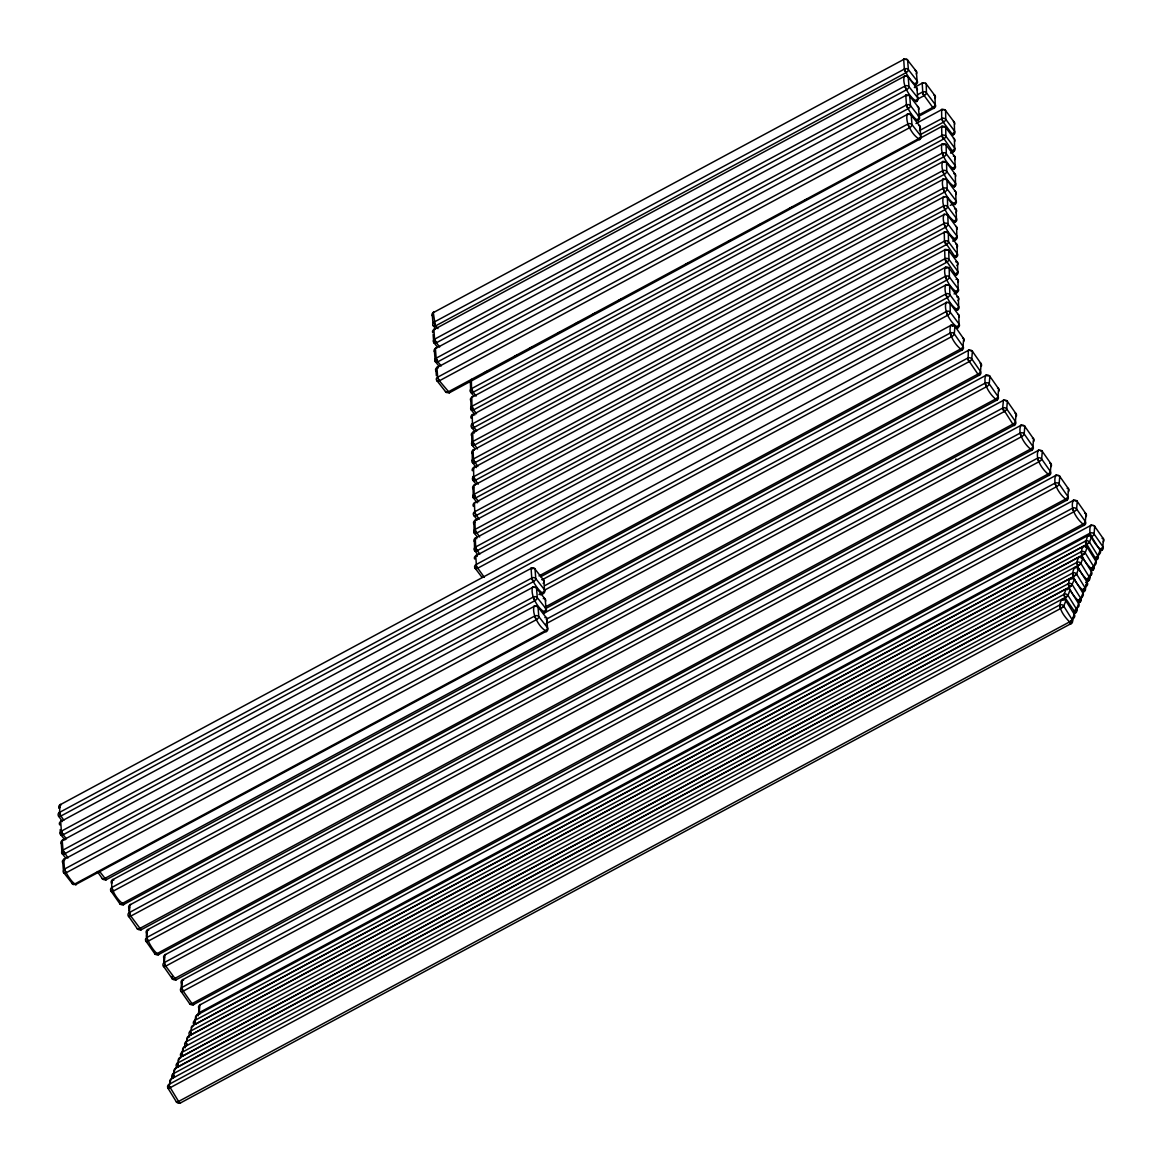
<?xml version="1.0" encoding="UTF-8"?>
<svg xmlns="http://www.w3.org/2000/svg" width="1162" height="1162" viewBox="0 0 1162 1162"><rect width="100%" height="100%" fill="white"/><g stroke="black" fill="none" stroke-linecap="round" stroke-linejoin="round"><path stroke-width="1.5" d="M63.547 872.401A2.934 1.496 -38 0 0 66.176 872.764L536.437 619.666A2.934 0.813 61.7 0 1 534.752 615.976L64.491 869.074C66.307 873.998 73.221 884.805 76.329 884.209L546.59 631.111A2.934 0.813 61.7 0 1 545.167 630.821L74.905 883.919A2.934 1.496 -38 0 1 72.276 883.556L63.547 872.401A2.934 2.397 -4.5 0 1 64.491 869.074L63.736 859.575L533.997 606.477C531.6 614.814 540.461 629.063 546.59 631.111A2.934 2.397 -4.5 0 0 547.52 627.785L546.765 618.286L538.035 607.13A2.934 1.496 -38 0 0 536.118 606.462M62.428 821.549L58.55 816A2.934 2.6 4.7 0 1 59.48 812.427L60.104 804.787A2.934 0.813 61.7 0 1 61.179 804.917M154.662 953.581A2.934 1.104 -34.9 0 0 157.03 953.61L1047.804 474.198A2.934 0.813 61.7 0 0 1049.475 475.069L158.715 954.481A2.934 2.6 4.7 0 1 154.662 953.581L145.918 941.075A2.934 2.6 4.7 0 1 146.848 937.502L147.487 929.818L1038.247 450.464C1034.441 459.164 1043.694 471.307 1049.475 475.069A2.934 2.6 4.7 0 0 1050.404 471.496L1051.029 463.87L1042.285 451.364A2.934 2.6 4.7 0 0 1038.247 450.464L1038.247 450.464A2.934 0.813 61.7 0 1 1038.988 450.29M163.392 966.087L172.136 978.593A2.934 1.104 -34.9 0 0 174.503 978.622L1065.278 499.21A2.934 0.813 61.7 0 0 1066.948 500.081L176.014 979.842L165.774 966.116A2.934 0.813 61.7 0 1 164.321 962.514L164.321 962.514A2.934 2.6 4.7 0 0 163.392 966.087A2.934 1.104 -34.9 0 0 165.774 966.116L1056.534 486.704A2.934 0.813 61.7 0 1 1055.081 483.101L164.307 962.586L164.96 954.83L1055.721 475.476C1051.915 484.176 1061.167 496.319 1066.948 500.081A2.934 2.6 4.7 0 0 1067.878 496.508L1068.503 488.882L1059.759 476.376A2.934 1.104 -34.9 0 0 1058.713 475.839M189.609 1003.619A2.934 1.104 -34.9 0 0 191.991 1003.634L1082.752 524.222A2.934 0.813 61.7 0 0 1084.422 525.093L193.662 1004.505A2.934 2.6 4.7 0 1 189.609 1003.619L180.865 991.099A2.934 2.6 4.7 0 1 181.795 987.526L182.434 979.842L1073.194 500.502C1069.389 509.188 1078.641 521.346 1084.422 525.093A2.934 2.6 4.7 0 0 1085.352 521.52L1085.976 513.894L1077.232 501.388A2.934 2.6 4.7 0 0 1073.194 500.502L1073.194 500.502A2.934 0.813 61.7 0 1 1074.254 500.619M952.535 326.261A2.934 0.813 61.7 0 0 950.865 325.389C947.204 333.944 956.224 346.45 962.092 349.98A2.934 2.6 4.7 0 0 963.022 346.407L963.661 338.781L954.917 326.275A2.934 2.6 4.7 0 0 950.865 325.389L60.104 804.787A2.934 2.6 4.7 0 0 59.073 808.2M969.413 350.517A2.934 0.813 61.7 0 0 968.338 350.401L968.091 359.639L977.896 374.135A2.934 0.813 61.7 0 0 979.566 375.006L979.566 375.006A2.934 2.6 4.7 0 0 980.496 371.433L981.135 363.808L972.391 351.287A2.934 2.6 4.7 0 0 968.338 350.401L542.117 579.794M997.04 400.077L997.04 400.018A2.934 2.6 4.7 0 0 997.969 396.445L998.608 388.82L989.864 376.314A2.934 1.104 -34.9 0 0 988.368 375.892M130.754 904.675A2.934 0.813 61.7 0 0 129.999 904.849L1020.773 425.452C1017.099 434.022 1026.119 446.513 1032.001 450.057A2.934 2.6 4.7 0 0 1032.916 446.484L1033.555 438.844L1024.811 426.338A2.934 1.104 -34.9 0 0 1023.461 425.888M200.46 1004.622A2.934 0.813 61.7 0 0 199.908 1004.927L1090.668 525.514C1087.007 534.041 1095.998 546.605 1101.896 550.12A2.934 2.6 4.7 0 0 1102.825 546.547L1103.45 538.921L1094.706 526.401A2.934 1.104 -34.9 0 0 1093.936 525.834M918.096 139.324L941.627 126.585L941.859 135.533L471.554 388.645L471.351 379.756A2.934 0.813 61.7 0 1 471.452 379.32M476.681 430.957L474.052 427.442A2.934 0.813 61.7 0 1 472.455 423.781L472.455 423.781A2.934 2.484 -1.4 0 0 471.525 427.209A2.934 1.351 -36.8 0 0 474.052 427.442L944.314 174.344A2.934 0.813 61.7 0 1 942.716 170.683L472.44 423.869L472.222 414.979L942.484 161.881C939.637 170.451 948.555 183.799 954.598 186.574A2.934 2.484 -1.4 0 0 955.513 183.146L955.295 174.344L946.536 162.636A2.934 1.351 -36.8 0 0 944.648 162.114M477.408 448.953L473.021 442.141L472.673 432.584L942.934 179.485C940.073 188.055 948.991 201.404 955.033 204.178A2.934 2.484 -1.4 0 0 955.963 200.75L955.745 191.948L946.986 180.241A2.934 1.351 -36.8 0 0 945.81 179.529M477.843 466.558L473.457 459.745L473.108 450.188L943.37 197.09C940.523 205.674 949.427 219.022 955.469 221.782A2.934 2.484 -1.4 0 0 956.399 218.354L956.181 209.552L947.422 197.845A2.934 1.351 -36.8 0 0 946.42 197.119M479.165 519.385L474.779 512.573L474.43 503.001A2.934 0.813 61.7 0 1 475.011 502.58M479.615 536.989L475.229 530.177L474.866 520.62L945.258 267.449A2.934 2.484 -1.4 0 1 949.18 268.277L957.938 279.984A2.934 2.484 -1.4 0 1 958.084 282.41M479.761 554.201L475.665 547.781L475.316 538.224L945.577 285.126C942.716 293.695 951.634 307.044 957.677 309.818A2.934 2.484 -1.4 0 0 958.606 306.39L958.374 297.588L949.63 285.881A2.934 1.351 -36.8 0 0 947.989 285.271M484.38 577.398L476.449 566.359L475.752 555.828L946.013 302.73C943.166 311.314 952.07 324.663 958.113 327.423A2.934 2.484 -1.4 0 0 959.042 323.995L958.824 315.192L950.066 303.485A2.934 1.351 -36.8 0 0 948.758 302.803M65.319 857.585L62.051 853.402A2.934 2.397 -4.5 0 1 62.98 850.076L62.225 840.562L532.486 587.478C530.09 595.815 538.95 610.05 545.08 612.113A2.934 2.397 -4.5 0 0 546.009 608.772L545.254 599.272L536.524 588.132A2.934 1.496 -38 0 0 534.81 587.406M64.491 869.161L64.491 869.074A2.934 0.813 61.7 0 0 66.176 872.764M905.706 59.509A2.934 1.496 -38 0 1 907.624 60.177L908.379 69.676A2.934 1.496 -38 0 1 906.026 72.712L435.75 325.81L435.154 324.91L433.31 312.622L903.702 59.451L904.341 69.11L434.065 322.121A2.934 0.813 61.7 0 0 435.75 325.81L437.943 328.599M918.27 120.136C914.755 120.311 908.016 109.577 906.433 105.001L436.157 358.186L435.416 348.6L905.808 95.429L906.447 105.088M176.116 1068.459A2.934 0.813 61.7 0 0 175.389 1068.43L1066.237 588.945L1064 594.378L173.254 1073.746L174.387 1077.145A2.934 0.813 61.7 0 1 173.254 1073.746L175.389 1068.43A2.934 2.76 21.9 0 0 174.271 1071.93M1079.847 564.572L183.974 1047.122L181.838 1052.452L182.419 1054.835L182.971 1055.837L1073.732 576.425L1076.535 574.246L1078.612 568.523M1088.896 536.379A2.934 0.813 61.7 0 0 1087.617 535.755L196.843 1015.167L194.708 1020.497L195.289 1022.88L195.841 1023.882L1086.601 544.47L1089.39 542.334L1091.641 536.728L1100.109 550.497A2.934 2.76 21.9 0 1 1099.136 554.274L1096.274 559.561L1085.642 542.465L1087.661 535.697M1063.157 600.289A2.934 0.813 61.7 0 0 1061.865 599.665C1055.546 607.566 1066.847 619.404 1071.248 623.515L180.488 1102.927A2.934 0.813 61.7 0 1 178.585 1101.445L169.129 1085.787L171.119 1079.033L1066.977 596.527M1070.057 589.831L1067.965 595.554L1065.147 597.733A2.934 0.813 61.7 0 1 1064.014 594.348L1065.147 597.733L1075.533 612.868A2.934 0.813 61.7 0 1 1073.644 611.372L1076.433 609.237L1078.656 603.543M1071.945 579.272A2.934 0.813 61.7 0 0 1070.449 578.371C1064.116 586.505 1075.504 598.052 1079.832 602.207A2.934 0.813 61.7 0 1 1077.929 600.725L1080.718 598.59L1082.94 593.114A2.934 2.76 21.9 0 1 1081.967 596.89L1079.832 602.207A2.934 2.76 21.9 0 0 1080.805 598.43L1072.308 584.791A2.934 2.76 21.9 0 0 1068.299 583.687L177.423 1063.172L179.703 1057.725L1070.58 578.298A2.934 2.76 21.9 0 1 1074.458 579.46L1082.94 593.114M181.838 1052.452L181.809 1052.496A2.934 0.813 61.7 0 0 182.971 1055.837L180.865 1056.229A2.934 2.76 21.9 0 1 181.838 1052.452L1072.599 573.04A2.934 2.76 21.9 0 1 1076.593 574.13L1085.09 587.783A2.934 2.76 21.9 0 1 1084.117 591.56L1086.267 586.229A2.934 2.76 21.9 0 0 1087.24 582.452L1078.743 568.814A2.934 2.76 21.9 0 0 1074.734 567.71C1068.415 575.611 1079.73 587.449 1084.117 591.56A2.934 0.813 61.7 0 1 1082.214 590.078L1085.003 587.943L1087.167 582.177M1082.94 557.876L1080.834 563.599L1078.016 565.778A2.934 0.813 61.7 0 1 1076.883 562.393L186.123 1041.791A2.934 0.813 61.7 0 0 187.256 1045.19L185.121 1045.669A2.934 2.76 21.9 0 1 186.123 1041.791L188.273 1036.431L1079.033 557.063C1072.802 564.63 1083.841 576.977 1088.416 580.913A2.934 0.813 61.7 0 1 1086.514 579.417L1089.331 577.238L1091.423 571.515M1081.299 551.674L190.379 1031.202L192.572 1025.77L1083.449 546.343A2.934 2.76 21.9 0 1 1087.327 547.505L1095.824 561.159A2.934 2.76 21.9 0 1 1095.185 564.717M1084.32 546.706A2.934 0.813 61.7 0 0 1083.318 546.416C1077.174 554.71 1087.835 565.255 1092.701 570.251A2.934 2.76 21.9 0 0 1093.674 566.475L1095.824 561.159M194.708 1020.497L194.679 1020.541A2.934 0.813 61.7 0 0 195.841 1023.882L193.734 1024.274A2.934 2.76 21.9 0 1 194.708 1020.497L1085.468 541.085A2.934 2.76 21.9 0 1 1089.477 542.175L1097.959 555.828L1095.098 558.123A2.934 0.813 61.7 0 0 1096.986 559.605L1096.986 559.605A2.934 2.76 21.9 0 0 1097.959 555.828L1100.036 550.222M1004.084 400.294A2.934 0.813 61.7 0 0 1003.285 400.425L1003.285 400.425A2.934 2.6 4.7 0 1 1007.338 401.326L1016.082 413.832L1015.443 421.457A2.934 2.6 4.7 0 1 1014.528 425.031L123.753 904.443C118.045 900.623 108.836 888.915 112.525 879.779L1003.416 400.367L1002.661 408.123L111.901 887.463A2.934 2.6 4.7 0 0 110.971 891.036L119.715 903.542A2.934 2.6 4.7 0 0 123.39 904.617M128.866 910.964L129.084 908.423A2.934 2.6 4.7 0 1 129.999 904.849L129.36 912.562L1020.265 433.019A2.934 2.6 4.7 0 1 1024.187 433.963L1032.916 446.484A2.934 1.104 -34.9 0 1 1030.316 449.186L139.556 928.583A2.934 1.104 -34.9 0 1 137.189 928.569L128.445 916.063A2.934 2.6 4.7 0 1 129.374 912.49L129.374 912.49A2.934 0.813 61.7 0 0 130.827 916.077L141.067 929.818L1032.001 450.057A2.934 0.813 61.7 0 1 1030.316 449.186M146.296 936.499L146.557 933.449A2.934 2.6 4.7 0 1 147.472 929.876A2.934 0.813 61.7 0 1 148.692 930.152M163.769 961.511L164.031 958.461A2.934 2.6 4.7 0 1 164.96 954.888L164.96 954.888A2.934 0.813 61.7 0 1 165.6 954.641M172.339 976.051L172.136 978.593A2.934 2.6 4.7 0 0 176.188 979.493L176.188 979.493A2.934 0.813 61.7 0 1 174.503 978.622M181.185 987.293L181.504 983.473A2.934 2.6 4.7 0 1 182.434 979.9L182.434 979.9A2.934 0.813 61.7 0 1 183.596 980.132M198.47 1014.6L198.978 1008.5A2.934 2.6 4.7 0 1 199.908 1004.927L199.268 1012.625L1090.159 533.082A2.934 2.6 4.7 0 1 1094.081 534.041L1102.825 546.547A2.934 1.104 -34.9 0 1 1100.225 549.248A2.934 0.813 61.7 0 0 1101.896 550.12L1101.896 550.12M74.905 884.602A2.934 2.397 -4.5 0 0 76.329 884.209L76.329 884.209A2.934 0.813 61.7 0 1 74.905 883.919M59.843 824.352A2.934 1.496 -38 0 0 59.785 824.889A2.934 2.397 -4.5 0 1 60.714 821.563L531.092 568.378L531.746 578.051L61.354 831.135L60.714 821.563A2.934 0.813 61.7 0 1 61.092 820.953M906.912 76.343A2.934 1.496 -38 0 1 908.219 77.142L916.949 88.297L917.704 97.797A2.934 2.397 -4.5 0 1 916.774 101.138C910.717 98.959 901.785 85.218 904.21 76.401A2.934 0.813 61.7 0 1 905.009 76.155M472.876 441.473L943.268 188.229A2.934 2.484 -1.4 0 1 947.204 189.043L955.963 200.75A2.934 1.351 -36.8 0 1 953.508 203.67L950.327 205.383M473.224 459.092L943.602 205.965A2.934 0.813 61.7 0 0 945.2 209.552L474.938 462.65A2.934 1.351 -36.8 0 1 472.411 462.418A2.934 2.484 -1.4 0 1 473.326 458.99L473.326 458.99A2.934 0.813 61.7 0 0 474.938 462.65M477.233 519.922L473.718 515.245A2.934 2.484 -1.4 0 1 474.648 511.817L944.909 258.719L955.266 274.087L956.791 274.61A2.934 2.484 -1.4 0 0 957.72 271.182L957.503 262.38L948.744 250.658A2.934 2.484 -1.4 0 0 944.691 249.917L474.43 503.001A2.934 2.484 -1.4 0 0 473.5 506.443M477.088 536.757L474.169 532.85A2.934 2.484 -1.4 0 1 475.084 529.422L945.476 276.265A2.934 2.484 -1.4 0 1 949.398 277.079L958.156 288.786A2.934 2.484 -1.4 0 1 957.241 292.214C951.3 289.44 942.208 276.251 945.229 267.42A2.934 0.813 61.7 0 1 946.652 268.044M477.233 553.969L474.604 550.454A2.934 2.484 -1.4 0 1 475.534 547.026L945.81 294.001A2.934 0.813 61.7 0 0 947.393 297.588L477.132 550.686A2.934 1.351 -36.8 0 1 474.604 550.454L474.387 541.652A2.934 2.484 -1.4 0 1 475.316 538.224A2.934 0.813 61.7 0 1 476.827 538.747M947.088 302.716A2.934 0.813 61.7 0 0 946.013 302.73L946.013 302.73A2.934 2.484 -1.4 0 1 950.066 303.485L950.284 312.287A2.934 1.351 -36.8 0 1 947.829 315.192L477.567 568.291A2.934 0.813 61.7 0 1 475.97 564.63L946.362 311.474A2.934 2.484 -1.4 0 1 950.284 312.287L959.042 323.995A2.934 1.351 -36.8 0 1 956.587 326.914A2.934 0.813 61.7 0 0 958.113 327.423L958.156 327.481M67.948 857.934L62.98 850.076L533.256 597.05A2.934 0.813 61.7 0 0 534.927 600.667L64.665 853.765A2.934 1.496 -38 0 1 62.051 853.402L61.295 843.902M918.358 138.844A2.934 0.813 61.7 0 0 919.781 139.135L449.462 392.741L439.367 380.787A2.934 0.813 61.7 0 1 437.682 377.098L437.682 377.098A2.934 2.397 -4.5 0 0 436.752 380.439L445.482 391.579A2.934 1.496 -38 0 0 448.096 391.943L918.358 138.844A2.934 1.496 -38 0 0 920.711 135.809L911.981 124.654A2.934 2.397 -4.5 0 0 907.943 124L437.667 377.2L436.927 367.599L907.188 114.501C904.791 122.838 913.652 137.087 919.781 139.135A2.934 2.397 -4.5 0 0 920.711 135.809L919.955 126.309L911.24 115.154A2.934 1.496 -38 0 0 909.323 114.486M1059.715 604.995L168.955 1084.407A2.934 0.813 61.7 0 0 170.088 1087.792L169.303 1088.169L1060.848 608.38A2.934 0.813 61.7 0 1 1059.715 604.995L1059.846 604.937A2.934 2.76 21.9 0 1 1063.724 606.085L1072.221 619.738A2.934 2.76 21.9 0 1 1071.248 623.515L1071.248 623.515A2.934 0.813 61.7 0 1 1069.345 622.033L178.585 1101.445C176.319 1101.881 179.95 1101.968 180.488 1102.927A2.934 2.76 21.9 0 1 179.5 1103.246M178.672 1066.484L177.539 1063.099A2.934 0.813 61.7 0 0 178.672 1066.484L177.292 1067.094L1069.432 587.071A2.934 0.813 61.7 0 1 1068.299 583.687L1068.43 583.629M1072.599 573.04L1072.715 572.982A2.934 0.813 61.7 0 0 1073.732 576.425L1076.593 574.13M111.886 887.536L111.901 887.463A2.934 0.813 61.7 0 0 113.353 891.065L1004.113 411.653A2.934 1.104 -34.9 0 0 1006.713 408.951L1007.338 401.326A2.934 1.104 -34.9 0 0 1005.667 400.977M157.03 953.61A2.934 0.813 61.7 0 0 158.715 954.481C154.285 952.564 148.852 943.428 146.848 937.502L1037.622 458.148A2.934 0.813 61.7 0 0 1039.06 461.692L148.3 941.089A2.934 1.104 -34.9 0 1 145.918 941.075M916.164 84.158C913.23 84.768 905.677 73.714 904.457 68.965A2.934 2.397 -4.5 0 1 908.379 69.676L917.094 80.832A2.934 2.397 -4.5 0 1 916.164 84.158A2.934 0.813 61.7 0 1 914.741 83.867A2.934 1.496 -38 0 0 917.094 80.832L916.339 71.318L907.624 60.177A2.934 2.397 -4.5 0 0 903.571 59.523L903.571 59.523A2.934 0.813 61.7 0 1 904.602 59.364M60.163 829.639L60.54 834.403A2.934 1.496 -38 0 0 63.155 834.752L533.416 581.654A2.934 1.496 -38 0 0 535.769 578.618L535.028 569.119A2.934 2.397 -4.5 0 0 530.976 568.465L530.976 568.465A2.934 0.813 61.7 0 1 532.399 568.77A2.934 1.496 -38 0 1 535.028 569.119L543.743 580.274L544.499 589.773A2.934 2.397 -4.5 0 1 543.569 593.099C540.635 593.709 533.082 582.67 531.847 577.921A2.934 2.397 -4.5 0 1 535.769 578.618L544.499 589.773A2.934 1.496 -38 0 1 542.146 592.809L538.965 594.523M914.334 87.47L922.192 83.17L922.875 93.773L932.752 107.427L934.277 107.95A2.934 2.484 -1.4 0 0 935.207 104.522L934.989 95.72L926.23 83.998A2.934 1.351 -36.8 0 0 925.504 83.286M942.948 179.398L942.934 179.485A2.934 2.484 -1.4 0 1 946.986 180.241L947.204 189.043A2.934 1.351 -36.8 0 1 944.75 191.948L474.488 445.046A2.934 1.351 -36.8 0 1 471.961 444.814L471.743 436.011A2.934 2.484 -1.4 0 1 472.673 432.584A2.934 0.813 61.7 0 1 474.198 433.106M944.343 196.974A2.934 0.813 61.7 0 0 943.37 197.09L943.37 197.09A2.934 2.484 -1.4 0 1 947.422 197.845L947.64 206.647L956.399 218.354A2.934 1.351 -36.8 0 1 953.944 221.274A2.934 0.813 61.7 0 0 955.469 221.782L955.469 221.782M945.621 249.757A2.934 0.813 61.7 0 0 944.691 249.917L944.924 258.792A2.934 0.813 61.7 0 0 946.522 262.38L476.246 515.478A2.934 1.351 -36.8 0 1 473.718 515.245M946.812 285.286A2.934 0.813 61.7 0 0 945.577 285.126L945.665 285.024A2.934 2.484 -1.4 0 1 949.63 285.881L949.848 294.683L958.606 306.39A2.934 1.351 -36.8 0 1 956.152 309.31A2.934 0.813 61.7 0 0 957.677 309.818L957.677 309.818M63.155 834.752L61.47 831.062A2.934 0.813 61.7 0 0 63.155 834.752L66.437 838.935M62.908 850.177L62.98 850.076A2.934 0.813 61.7 0 0 64.665 853.765M434.051 322.208L434.065 322.121A2.934 2.397 -4.5 0 0 433.135 325.447L435.314 328.236M908.088 95.4A2.934 1.496 -38 0 1 909.73 96.156L910.485 105.655A2.934 1.496 -38 0 1 908.132 108.691L437.856 361.789L436.171 358.099A2.934 0.813 61.7 0 0 437.856 361.789L441.139 365.972M944.11 126.789A2.934 1.351 -36.8 0 1 945.665 127.413L945.883 136.215A2.934 1.351 -36.8 0 1 943.428 139.135L473.166 392.233L471.569 388.558A2.934 0.813 61.7 0 0 473.166 392.233L476.086 396.126M474.052 427.442L472.324 423.854M474.88 448.721L471.961 444.814A2.934 2.484 -1.4 0 1 472.89 441.386L472.89 441.386A2.934 0.813 61.7 0 0 474.488 445.046M474.633 511.905L474.648 511.817A2.934 0.813 61.7 0 0 476.246 515.478M475.084 529.422L475.084 529.422A2.934 0.813 61.7 0 0 476.696 533.082L946.957 279.984A2.934 1.351 -36.8 0 0 949.398 277.079L949.18 268.277A2.934 1.351 -36.8 0 0 947.015 267.87M475.534 547.026L475.534 547.026A2.934 0.813 61.7 0 0 477.132 550.686M168.17 1088.474L169.405 1088.126L167.982 1088.184A2.934 2.76 21.9 0 1 168.955 1084.407L168.868 1084.48M172.847 1077.784L174.387 1077.145L172.252 1077.595A2.934 2.76 21.9 0 1 173.254 1073.746L173.254 1073.746M176.74 1067.181L176.551 1066.934A2.934 2.76 21.9 0 1 177.539 1063.099L177.437 1063.186M176.551 1102.099L177.583 1101.91L176.479 1102.041L167.982 1088.213M189.624 1035.226L190.553 1035.008L189.421 1034.979A2.934 2.76 21.9 0 1 190.408 1031.144L190.408 1031.144A2.934 0.813 61.7 0 0 191.541 1034.529L190.452 1035.037L1082.403 555.073L1085.119 552.938L1087.225 547.215M1061.908 599.607L1061.865 599.665A2.934 2.76 21.9 0 1 1065.874 600.769L1063.724 606.085M1071.349 585.822L1074.472 579.373L1073.63 579.272M146.848 937.502L146.848 937.502A2.934 0.813 61.7 0 0 148.3 941.089M918.532 119.976A2.934 2.397 -4.5 0 0 919.2 116.81L918.445 107.311L909.73 96.156A2.934 2.397 -4.5 0 0 905.677 95.502L905.677 95.502A2.934 0.813 61.7 0 1 907.101 95.792M437.653 377.2L439.367 380.787L909.628 127.689A2.934 1.496 -38 0 0 911.981 124.654L911.24 115.154A2.934 2.397 -4.5 0 0 907.188 114.501L907.188 114.501A2.934 0.813 61.7 0 1 908.335 114.472M189.551 1037.1A2.934 0.813 61.7 0 0 188.273 1036.475L188.273 1036.475A2.934 2.76 21.9 0 0 186.966 1039.511M1084.03 554.013L1082.301 555.116A2.934 0.813 61.7 0 1 1081.168 551.732L1081.168 551.732A2.934 2.76 21.9 0 1 1085.177 552.836L1093.674 566.475L1090.798 568.77A2.934 0.813 61.7 0 0 1092.701 570.251L1094.851 564.935M943.137 127.181A2.934 0.813 61.7 0 0 941.612 126.658L941.612 126.658A2.934 2.484 -1.4 0 1 945.665 127.413L954.423 139.12L954.641 147.937A2.934 2.484 -1.4 0 1 953.712 151.365L952.186 150.842L941.845 135.547M946.376 214.81A2.934 1.351 -36.8 0 1 947.858 215.449L956.616 227.156L956.834 235.959A2.934 2.484 -1.4 0 1 955.919 239.401C949.92 236.656 941.002 223.38 943.805 214.694L473.544 467.792A2.934 2.484 -1.4 0 0 472.338 470.741M172.281 1077.523L173.893 1073.528M955.658 459.513L955.672 459.193M63.837 820.183L60.932 816.014A2.934 0.813 61.7 0 1 59.48 812.427L950.356 332.957A2.934 2.6 4.7 0 1 954.292 333.901L963.022 346.407A2.934 1.104 -34.9 0 1 960.422 349.108L538.994 575.931M164.234 962.615L165.774 966.116M191.991 1003.634A2.934 0.813 61.7 0 0 193.662 1004.505L191.991 1003.634L183.247 991.128A2.934 0.813 61.7 0 1 181.795 987.526L1072.57 508.186A2.934 0.813 61.7 0 0 1074.008 511.716L183.247 991.128A2.934 1.104 -34.9 0 1 180.865 991.099M199.646 1014.165L199.268 1012.552A2.934 0.813 61.7 0 0 199.515 1013.801M923.107 83.098A2.934 0.813 61.7 0 0 922.178 83.257L922.178 83.257A2.934 2.484 -1.4 0 1 926.23 83.998L926.448 92.815L935.207 104.522A2.934 1.351 -36.8 0 1 932.752 107.427L918.401 115.154M943.021 179.384L942.934 179.485A2.934 0.813 61.7 0 1 944.067 179.529M472.76 476.507L472.847 480.022A2.934 1.351 -36.8 0 0 475.374 480.255L945.636 227.171A2.934 0.813 61.7 0 1 944.038 223.496L473.733 476.696L473.544 467.792A2.934 0.813 61.7 0 1 474.575 467.72M176.464 1101.866L176.479 1101.823A2.934 2.76 21.9 0 0 178.483 1103.203M474.982 414.805L471.089 409.605L470.857 400.803A2.934 2.484 -1.4 0 1 471.787 397.36L942.048 144.277C939.245 152.934 948.148 166.224 954.162 168.969A2.934 2.484 -1.4 0 0 955.077 165.541L946.318 153.82A2.934 2.484 -1.4 0 0 942.266 153.079L471.961 406.264L471.787 397.36A2.934 0.813 61.7 0 1 472.368 396.939M475.97 564.63L475.97 564.63A2.934 2.484 -1.4 0 0 475.04 568.058L482.056 577.427M129.374 912.49L130.827 916.077L1021.587 436.665A2.934 1.104 -34.9 0 0 1024.187 433.963L1024.811 426.338A2.934 2.6 4.7 0 0 1020.773 425.452L1020.773 425.452A2.934 0.813 61.7 0 1 1022.095 425.858M181.708 987.627L183.247 991.128M1072.221 619.738L1074.269 614.132M1077.145 608.873L1075.533 612.868A2.934 2.76 21.9 0 0 1076.506 609.091L1068.023 595.438A2.934 2.76 21.9 0 0 1064.014 594.348L1064.014 594.348M1090.014 576.918L1088.416 580.913A2.934 2.76 21.9 0 0 1089.375 577.136L1080.892 563.483A2.934 2.76 21.9 0 0 1076.883 562.393L1076.883 562.393M432.816 332.695A2.934 2.397 -4.5 0 1 433.905 329.587L904.254 76.401A2.934 2.397 -4.5 0 1 908.219 77.142L908.974 86.656L917.704 97.797A2.934 1.496 -38 0 1 915.351 100.833A2.934 0.813 61.7 0 0 916.774 101.138L916.862 101.138M475.374 480.255L473.762 476.594A2.934 0.813 61.7 0 0 475.374 480.255L478.294 484.162M1082.025 596.818L1081.967 596.89A2.934 0.813 61.7 0 0 1082.025 596.672M183 1050.898L183.015 1050.855A2.934 2.76 21.9 0 1 183.974 1047.122L183.988 1047.078A2.934 0.813 61.7 0 1 185.266 1047.746M171.613 1078.975A2.934 0.813 61.7 0 0 171.104 1079.077L171.104 1079.077A2.934 2.76 21.9 0 0 170.131 1082.853L170.248 1082.664M59.378 812.514L60.932 816.014L951.693 336.602A2.934 1.104 -34.9 0 0 954.292 333.901L954.917 326.275A2.934 1.104 -34.9 0 0 953.232 325.926M545.37 608.699L979.697 374.948L977.896 374.135L545.283 606.956M99.758 871.602L106.12 879.779L997.04 400.018C991.97 397.099 981.832 384.056 985.812 375.413L543.627 613.405M61.368 831.164L61.47 831.062A2.934 2.397 -4.5 0 0 60.54 834.403L64.898 839.966M436.07 358.201L436.171 358.099A2.934 2.397 -4.5 0 0 435.242 361.426L438.51 365.609M471.467 388.66L471.569 388.558A2.934 2.484 -1.4 0 0 470.639 392.001L473.559 395.893M943.936 144.611A2.934 1.351 -36.8 0 1 946.1 145.018L946.318 153.82A2.934 1.351 -36.8 0 1 943.878 156.739L473.617 409.837L472.004 406.177A2.934 0.813 61.7 0 0 473.617 409.837L476.536 413.73M473.675 476.696L473.762 476.594A2.934 2.484 -1.4 0 0 472.847 480.022L475.766 483.929M1089.477 542.175L1086.601 544.47A2.934 0.813 61.7 0 1 1085.468 541.085L1085.526 541.085M1085.177 552.836L1084.219 553.867M1080.805 563.628L1079.992 564.456M1072.279 584.864L1069.432 587.071L1071.277 585.88M1067.936 595.583L1067.123 596.411M1097.959 555.828L1095.098 558.123M1093.674 566.475L1090.798 568.77M1089.375 577.136L1088.489 578.11M1085.09 587.783L1082.316 590.02M1080.805 598.43L1077.929 600.725M1076.506 609.091L1075.62 610.065M199.181 1012.639L199.268 1012.552A2.934 2.6 4.7 0 0 198.15 1015.791A2.934 0.813 61.7 0 0 196.843 1015.167L196.843 1015.167A2.934 2.76 21.9 0 0 195.884 1018.943M471.903 406.264L472.004 406.177A2.934 2.484 -1.4 0 0 471.089 409.605A2.934 1.351 -36.8 0 0 473.617 409.837M1099.237 554.201L1099.136 554.274A2.934 0.813 61.7 0 0 1099.165 553.708M190.307 1031.231L191.541 1034.529M1075.46 567.753A2.934 0.813 61.7 0 0 1074.734 567.71L1074.777 567.652M434.937 329.442A2.934 0.813 61.7 0 0 433.905 329.587L434.559 339.202L904.951 86.075A2.934 0.813 61.7 0 0 906.621 89.692L436.36 342.79A2.934 1.496 -38 0 1 433.731 342.427L433.106 334.511M1087.719 535.682L1087.617 535.755A2.934 2.76 21.9 0 1 1091.612 536.859M436.36 342.79L434.661 339.101A2.934 0.813 61.7 0 0 436.36 342.79L439.628 346.959M945.272 232.24A2.934 0.813 61.7 0 0 944.256 232.298L473.994 485.396L474.111 494.3L944.474 241.115L954.83 256.482L956.355 257.005A2.934 2.484 -1.4 0 0 957.285 253.577L957.067 244.775L948.308 233.054A2.934 1.351 -36.8 0 0 946.405 232.531M434.544 339.173L434.661 339.188A2.934 2.397 -4.5 0 0 433.731 342.427L436.999 346.61M946.071 244.775A2.934 0.813 61.7 0 1 944.474 241.115L944.256 232.298A2.934 2.484 -1.4 0 1 948.308 233.054L948.526 241.856A2.934 1.351 -36.8 0 1 946.071 244.775L475.81 497.873L474.212 494.199A2.934 0.813 61.7 0 0 475.81 497.873L478.729 501.766M1077.682 607.537A2.934 2.76 21.9 0 0 1078.656 603.761L1070.158 590.107A2.934 2.76 21.9 0 0 1066.164 589.018L1066.164 589.018A2.934 0.813 61.7 0 1 1067.486 589.7M1073.427 617.618A2.934 0.813 61.7 0 1 1073.398 618.184L1071.335 623.486M474.096 494.286L474.212 494.199A2.934 2.484 -1.4 0 0 473.283 497.641L477.175 502.841M1073.514 618.111L1073.398 618.184A2.934 2.76 21.9 0 0 1074.371 614.407L1065.874 600.769M1079.818 557.164A2.934 0.813 61.7 0 0 1079.033 557.063L1079.033 557.063A2.934 2.76 21.9 0 1 1083.028 558.152L1091.525 571.806A2.934 2.76 21.9 0 1 1090.552 575.582L1090.682 575.51A2.934 0.813 61.7 0 0 1090.537 574.725M186.007 1041.878L187.256 1045.19L185.223 1045.844M1088.228 578.313L1086.514 579.417M1075.358 610.268L1073.644 611.372M1086.383 586.156L1086.267 586.229A2.934 0.813 61.7 0 0 1086.092 584.849M960.422 349.108A2.934 0.813 61.7 0 0 962.092 349.98L540.664 576.802M191.178 1027.818A2.934 2.76 21.9 0 1 192.558 1025.814L192.558 1025.814A2.934 0.813 61.7 0 1 193.458 1026.017M917.617 94.63L922.41 92.132A2.934 0.813 61.7 0 0 923.993 95.72L917.617 99.148M918.343 116.534L934.277 107.95A2.934 0.813 61.7 0 1 932.752 107.427M915.99 123.521L941.612 109.722L941.714 118.669L919.389 130.609M921.001 134.269L943.312 122.257A2.934 1.351 -36.8 0 0 945.766 119.352L945.548 110.535A2.934 1.351 -36.8 0 0 944.052 109.896M484.104 372.9L487.285 371.186M514.388 356.589L517.584 354.875M529.349 348.542L532.486 346.857M557.557 333.363L560.694 331.678M574.812 324.082L577.935 322.397M592.054 314.8L595.176 313.115M618.01 300.827L621.191 299.113M684.955 264.791L688.151 263.077M727.993 241.623L731.188 239.909M758.205 225.37L761.473 223.612M788.577 209.029L791.758 207.315M803.668 200.91L806.806 199.225M950.531 153.079L953.712 151.365A2.934 0.813 61.7 0 1 952.186 150.842A2.934 1.351 -36.8 0 0 954.641 147.937L945.883 136.215A2.934 2.484 -1.4 0 0 941.83 135.475L941.83 135.475A2.934 0.813 61.7 0 0 943.428 139.135M952.724 241.115L955.919 239.401A2.934 0.813 61.7 0 1 954.394 238.878A2.934 1.351 -36.8 0 0 956.834 235.959L948.09 224.251L947.858 215.449A2.934 2.484 -1.4 0 0 943.805 214.694L943.805 214.694A2.934 0.813 61.7 0 1 944.735 214.534M954.046 293.928L957.241 292.214A2.934 0.813 61.7 0 1 955.716 291.691A2.934 1.351 -36.8 0 0 958.156 288.786L957.938 279.984A2.934 1.351 -36.8 0 0 956.05 279.461M544.688 585.706L967.714 358.099A2.934 0.813 61.7 0 0 969.166 361.629L544.528 590.165M540.388 594.828L543.569 593.099A2.934 0.813 61.7 0 1 542.146 592.809M546.198 619.317L985.187 383.111A2.934 0.813 61.7 0 0 986.64 386.641L546.038 623.762M97.376 871.587L102.241 878.53A2.934 1.104 -34.9 0 0 104.609 878.559L995.369 399.147A2.934 1.104 -34.9 0 0 997.969 396.445L989.24 383.939L989.864 376.314A2.934 2.6 4.7 0 0 985.812 375.413L985.812 375.413A2.934 0.813 61.7 0 1 987.206 375.907M119.715 903.542A2.934 1.104 -34.9 0 0 122.083 903.571L1012.843 424.159A2.934 1.104 -34.9 0 0 1015.443 421.457L1006.713 408.951A2.934 2.6 4.7 0 0 1002.661 408.065L1012.843 424.159L1014.644 424.972A2.934 0.813 61.7 0 1 1012.843 424.159M956.341 459.353L956.384 459.339M954.714 186.53L954.598 186.574A2.934 0.813 61.7 0 1 953.072 186.051A2.934 1.351 -36.8 0 0 955.513 183.146L946.769 171.439L946.536 162.636A2.934 2.484 -1.4 0 0 942.484 161.881L942.484 161.881A2.934 0.813 61.7 0 1 944.009 162.404M955.12 204.178L955.033 204.178A2.934 0.813 61.7 0 1 953.508 203.655M545.123 612.171L545.08 612.113A2.934 0.813 61.7 0 1 543.656 611.808A2.934 1.496 -38 0 0 546.009 608.772L537.28 597.631L536.524 588.132A2.934 2.397 -4.5 0 0 532.486 587.478L532.486 587.478A2.934 0.813 61.7 0 1 533.576 587.376M195.841 1023.882L193.793 1024.535M182.971 1055.837L180.996 1056.519M997.054 400.077L997.04 400.018A2.934 0.813 61.7 0 1 995.369 399.147M1090.029 533.14L1090.159 533.082A2.934 0.813 61.7 0 0 1091.481 536.742A2.934 1.104 -34.9 0 0 1094.081 534.041L1094.706 526.401A2.934 2.6 4.7 0 0 1090.668 525.514L1090.668 525.514A2.934 0.813 61.7 0 1 1091.888 525.79M1085.918 582.467L1086.993 582.162L1085.816 582.511M1077.319 568.857L1078.452 568.508L1077.581 568.755M943.268 188.244L943.268 188.244A2.934 0.813 61.7 0 0 944.75 191.948M945.476 276.28L945.476 276.265A2.934 0.813 61.7 0 0 946.957 279.984M946.347 311.489L946.362 311.489A2.934 0.813 61.7 0 0 947.829 315.192M904.327 69.023L904.443 68.979A2.934 0.813 61.7 0 0 906.026 72.712M908.059 123.956L908.059 123.956A2.934 0.813 61.7 0 0 909.628 127.689M531.731 577.964L531.847 577.921A2.934 0.813 61.7 0 0 533.416 581.654M967.83 357.998L967.728 358.085A2.934 2.6 4.7 0 1 971.766 358.927L980.496 371.433A2.934 1.104 -34.9 0 1 977.896 374.135M985.303 383.01L985.202 383.111A2.934 2.6 4.7 0 1 989.24 383.939A2.934 1.104 -34.9 0 1 986.64 386.641M1004.113 411.653A2.934 0.813 61.7 0 1 1002.661 408.065L1002.675 408.123M1037.608 458.089L1037.622 458.148A2.934 2.6 4.7 0 1 1041.66 458.99L1050.404 471.496A2.934 1.104 -34.9 0 1 1047.804 474.198M1055.183 483.101L1055.096 483.174A2.934 2.6 4.7 0 1 1059.134 484.002L1067.878 496.508A2.934 1.104 -34.9 0 1 1065.278 499.21M1072.671 508.099L1072.57 508.186A2.934 2.6 4.7 0 1 1076.608 509.014L1085.352 521.52A2.934 1.104 -34.9 0 1 1082.752 524.222M922.483 92.059L922.41 92.118A2.934 2.484 -1.4 0 1 926.448 92.815A2.934 1.351 -36.8 0 1 923.993 95.72M942.716 170.683L942.731 170.756A2.934 2.484 -1.4 0 1 946.769 171.439A2.934 1.351 -36.8 0 1 944.314 174.344M943.689 205.892L943.617 205.965A2.934 2.484 -1.4 0 1 947.64 206.647A2.934 1.351 -36.8 0 1 945.2 209.552M944.474 241.115L944.488 241.173A2.934 2.484 -1.4 0 1 948.526 241.856L957.285 253.577A2.934 1.351 -36.8 0 1 954.83 256.482A2.934 0.813 61.7 0 0 956.355 257.005L956.413 257.034M944.909 258.719L944.938 258.777A2.934 2.484 -1.4 0 1 948.962 259.46L957.72 271.182A2.934 1.351 -36.8 0 1 955.266 274.087A2.934 0.813 61.7 0 0 956.791 274.813M945.883 293.928L945.81 294.001A2.934 2.484 -1.4 0 1 949.848 294.683A2.934 1.351 -36.8 0 1 947.393 297.588M906.476 105.059L906.433 105.001A2.934 0.813 61.7 0 0 908.132 108.691M533.242 596.977L533.271 597.05A2.934 2.397 -4.5 0 1 537.28 597.631A2.934 1.496 -38 0 1 534.927 600.667M534.752 615.976L534.767 616.049A2.934 2.397 -4.5 0 1 538.79 616.63L547.52 627.785A2.934 1.496 -38 0 1 545.167 630.821M953.682 134.487L953.595 134.487A2.934 0.813 61.7 0 1 952.07 133.964L943.312 122.257L941.83 118.539A2.934 2.484 -1.4 0 1 945.766 119.352L954.525 131.059A2.934 2.484 -1.4 0 1 953.595 134.487L952.07 133.964A2.934 1.351 -36.8 0 0 954.525 131.059L954.292 122.257L945.548 110.535A2.934 2.484 -1.4 0 0 941.496 109.794L941.496 109.794A2.934 0.813 61.7 0 1 942.614 109.838M944.038 223.496L944.038 223.496A2.934 2.484 -1.4 0 1 948.09 224.251A2.934 1.351 -36.8 0 1 945.636 227.171M1065.38 600.493L1065.874 600.551M905.024 86.003L904.951 86.075A2.934 2.397 -4.5 0 1 908.974 86.656A2.934 1.496 -38 0 1 906.621 89.692M954.234 168.984L954.162 168.969A2.934 0.813 61.7 0 1 952.637 168.446A2.934 1.351 -36.8 0 0 955.077 165.541L954.859 156.739L946.1 145.018A2.934 2.484 -1.4 0 0 942.048 144.277L942.048 144.277A2.934 0.813 61.7 0 1 943.573 144.785M906.433 105.001L906.433 105.001A2.934 2.397 -4.5 0 1 910.485 105.655L919.2 116.81A2.934 1.496 -38 0 1 916.847 119.846A2.934 0.813 61.7 0 0 918.285 120.296M1020.149 433.135L1020.265 433.019A2.934 0.813 61.7 0 0 1021.587 436.665M471.525 427.209L475.026 431.886M472.411 462.418L476.289 467.632M941.728 118.669L941.83 118.539A2.934 0.813 61.7 0 0 943.312 122.257M942.28 153.152L942.397 153.021A2.934 0.813 61.7 0 0 943.878 156.739M434.152 312.273A2.934 0.813 61.7 0 0 433.31 312.622A2.934 2.397 -4.5 0 0 432.38 315.948L432.889 322.281M436.346 348.339A2.934 0.813 61.7 0 0 435.416 348.6A2.934 2.397 -4.5 0 0 434.486 351.926L435.111 359.842M438.35 367.889A2.934 0.813 61.7 0 0 436.927 367.599A2.934 2.397 -4.5 0 0 435.997 370.925L436.375 375.689M64.651 859.314A2.934 0.813 61.7 0 0 63.736 859.575A2.934 2.397 -4.5 0 0 62.806 862.901L63.3 869.234M950.24 333.073L950.356 332.957A2.934 0.813 61.7 0 0 951.693 336.602M470.421 383.184L470.639 392.001A2.934 1.351 -36.8 0 0 473.166 392.233M472.397 452.846A2.934 1.351 -36.8 0 0 472.179 453.616L472.368 460.951M474.924 485.237A2.934 0.813 61.7 0 0 473.994 485.396A2.934 2.484 -1.4 0 0 473.065 488.824L473.283 497.641A2.934 1.351 -36.8 0 0 475.81 497.873M475.839 520.489A2.934 0.813 61.7 0 0 474.866 520.62A2.934 2.484 -1.4 0 0 473.951 524.047L474.169 532.85A2.934 1.351 -36.8 0 0 476.696 533.082M104.609 878.559A2.934 0.813 61.7 0 0 106.279 879.431L106.279 879.431A2.934 2.6 4.7 0 1 102.241 878.53M998.739 391.362A2.934 2.6 4.7 0 0 998.608 388.82A2.934 1.104 -34.9 0 0 997.548 388.282M1039.06 461.692A2.934 1.104 -34.9 0 0 1041.66 458.99L1042.285 451.364A2.934 1.104 -34.9 0 0 1040.542 451.045M146.557 933.449A2.934 1.104 -34.9 0 1 147.008 932.49M1050.985 466.674A2.934 2.6 4.7 0 0 1051.029 463.87A2.934 1.104 -34.9 0 0 1049.852 463.362M130.827 916.077A2.934 1.104 -34.9 0 1 128.445 916.063M139.556 928.583A2.934 0.813 61.7 0 0 141.227 929.455L141.227 929.455A2.934 2.6 4.7 0 1 137.189 928.569M129.084 908.423A2.934 1.104 -34.9 0 1 129.548 907.449M1033.512 441.662A2.934 2.6 4.7 0 0 1033.555 438.844A2.934 1.104 -34.9 0 0 1032.452 438.335M198.978 1008.5A2.934 1.104 -34.9 0 1 199.298 1007.715M1103.304 541.855A2.934 2.6 4.7 0 0 1103.45 538.921A2.934 1.104 -34.9 0 0 1102.099 538.456M60.932 816.014A2.934 1.104 -34.9 0 1 58.55 816M963.821 341.279A2.934 2.6 4.7 0 0 963.661 338.781A2.934 1.104 -34.9 0 0 962.601 338.258M59.218 808.156A2.934 1.104 -34.9 0 1 59.858 807.14M471.743 436.011A2.934 1.351 -36.8 0 1 472.353 434.617M955.701 194.635A2.934 2.484 -1.4 0 0 955.745 191.948A2.934 1.351 -36.8 0 0 954.568 191.236M954.568 124.436A2.934 2.484 -1.4 0 0 954.292 122.257A2.934 1.351 -36.8 0 0 953.406 121.531M473.065 488.824A2.934 1.351 -36.8 0 1 473.5 487.662M956.922 247.579A2.934 2.484 -1.4 0 0 957.067 244.761A2.934 1.351 -36.8 0 0 955.76 244.078M180.633 1058.016A2.934 0.813 61.7 0 0 179.689 1057.769L179.689 1057.769A2.934 2.76 21.9 0 0 178.382 1060.804M470.857 400.803A2.934 1.351 -36.8 0 1 471.235 399.728M954.568 159.702A2.934 2.484 -1.4 0 0 954.859 156.739A2.934 1.351 -36.8 0 0 953.363 156.086M1074.008 511.716A2.934 1.104 -34.9 0 0 1076.608 509.014L1077.232 501.388A2.934 1.104 -34.9 0 0 1075.402 501.112M181.504 983.473A2.934 1.104 -34.9 0 1 181.868 982.645M1085.904 516.77A2.934 2.6 4.7 0 0 1085.976 513.894A2.934 1.104 -34.9 0 0 1084.625 513.444M474.299 450.29A2.934 0.813 61.7 0 0 473.108 450.188A2.934 2.484 -1.4 0 0 472.179 453.616M955.76 212.646A2.934 2.484 -1.4 0 0 956.181 209.552A2.934 1.351 -36.8 0 0 954.539 208.942M474.387 541.652A2.934 1.351 -36.8 0 1 474.764 540.591M958.04 300.609A2.934 2.484 -1.4 0 0 958.374 297.588A2.934 1.351 -36.8 0 0 956.892 296.935M969.166 361.629A2.934 1.104 -34.9 0 0 971.766 358.927L972.391 351.287A2.934 1.104 -34.9 0 0 970.706 350.953M981.294 366.291A2.934 2.6 4.7 0 0 981.135 363.808A2.934 1.104 -34.9 0 0 980.074 363.27M477.567 568.291A2.934 1.351 -36.8 0 1 475.04 568.058M477.277 556.351A2.934 0.813 61.7 0 0 475.752 555.828A2.934 2.484 -1.4 0 0 474.662 559.024M959.216 317.023A2.934 2.484 -1.4 0 0 958.824 315.192A2.934 1.351 -36.8 0 0 958.098 314.481M1056.534 486.704A2.934 1.104 -34.9 0 0 1059.134 484.002L1059.759 476.376A2.934 2.6 4.7 0 0 1055.721 475.476L1055.721 475.476A2.934 0.813 61.7 0 1 1056.984 475.824M164.031 958.461A2.934 1.104 -34.9 0 1 164.481 957.517M1068.459 491.7A2.934 2.6 4.7 0 0 1068.503 488.882A2.934 1.104 -34.9 0 0 1067.152 488.432M946.522 262.38A2.934 1.351 -36.8 0 0 948.962 259.46L948.744 250.658A2.934 1.351 -36.8 0 0 946.493 250.295M956.922 265.59A2.934 2.484 -1.4 0 0 957.503 262.38A2.934 1.351 -36.8 0 0 955.672 261.828M473.747 415.488A2.934 0.813 61.7 0 0 472.222 414.979A2.934 2.484 -1.4 0 0 471.191 418.247M955.6 176.435A2.934 2.484 -1.4 0 0 955.295 174.344A2.934 1.351 -36.8 0 0 953.755 173.704M956.892 229.335A2.934 2.484 -1.4 0 0 956.616 227.156A2.934 1.351 -36.8 0 0 955.73 226.43M472.992 470.16A2.934 1.351 -36.8 0 1 473.486 469.535M470.102 382.618A2.934 2.484 -1.4 0 1 470.45 380.511M954.568 141.561A2.934 2.484 -1.4 0 0 954.423 139.12A2.934 1.351 -36.8 0 0 953.421 138.409M473.951 524.047A2.934 1.351 -36.8 0 1 474.779 522.392M113.353 891.065A2.934 1.104 -34.9 0 1 110.971 891.036M123.753 904.443A2.934 0.813 61.7 0 1 122.083 903.571M113.803 880.186A2.934 0.813 61.7 0 0 112.525 879.837L112.525 879.837A2.934 2.6 4.7 0 0 111.596 883.41A2.934 1.104 -34.9 0 1 112.133 882.365M1016.169 416.461A2.934 2.6 4.7 0 0 1016.082 413.832A2.934 1.104 -34.9 0 0 1014.978 413.309M63.314 840.475A2.934 0.813 61.7 0 0 62.225 840.562A2.934 2.397 -4.5 0 0 61.005 843.438M545.559 601.291A2.934 2.397 -4.5 0 0 545.254 599.272A2.934 1.496 -38 0 0 543.264 598.633M536.437 619.666A2.934 1.496 -38 0 0 538.79 616.63L538.035 607.13A2.934 2.397 -4.5 0 0 533.997 606.477L534.055 606.375A2.934 0.813 61.7 0 1 535.086 606.375M73.903 884.529A2.934 2.397 -4.5 0 1 72.276 883.556M62.806 862.901A2.934 1.496 -38 0 1 63.344 861.434M64.128 860.577A2.934 1.496 -38 0 1 64.535 860.258M546.736 620.871A2.934 2.397 -4.5 0 0 546.765 618.286A2.934 1.496 -38 0 0 544.847 617.618M543.162 583.397A2.934 2.397 -4.5 0 0 543.743 580.274A2.934 1.496 -38 0 0 542.117 579.533M437.856 361.789A2.934 1.496 -38 0 1 435.242 361.426M434.486 351.926A2.934 1.496 -38 0 1 435.242 350.183M918.546 109.722A2.934 2.397 -4.5 0 0 918.445 107.311A2.934 1.496 -38 0 0 917.384 106.483M439.367 380.787A2.934 1.496 -38 0 1 436.752 380.439M448.096 391.943A2.934 0.813 61.7 0 0 449.52 392.233L449.52 392.233A2.934 2.397 -4.5 0 1 445.482 391.579M435.997 370.925A2.934 1.496 -38 0 1 436.331 369.777M919.665 129.185A2.934 2.397 -4.5 0 0 919.955 126.309A2.934 1.496 -38 0 0 918.576 125.511M917.326 90.055A2.934 2.397 -4.5 0 0 916.949 88.297A2.934 1.496 -38 0 0 915.031 87.629M435.75 325.81A2.934 1.496 -38 0 1 433.135 325.447M432.38 315.948A2.934 1.496 -38 0 1 432.903 314.51M916.266 73.976A2.934 2.397 -4.5 0 0 916.339 71.318A2.934 1.496 -38 0 0 915.031 70.519M934.844 98.523A2.934 2.484 -1.4 0 0 934.989 95.72A2.934 1.351 -36.8 0 0 933.682 95.023M1072.163 619.854L1071.03 620.958L1072.134 619.898M1063.332 606.622L1060.95 608.336L1063.346 606.608M1071.073 620.915L1069.432 621.975L1070.943 621.016M1081.372 558.326L1082.795 557.862L1081.459 558.283M1086.005 547.52L1086.79 547.244L1086.005 547.52M1090.61 536.742L1090.682 536.713"/></g></svg>
